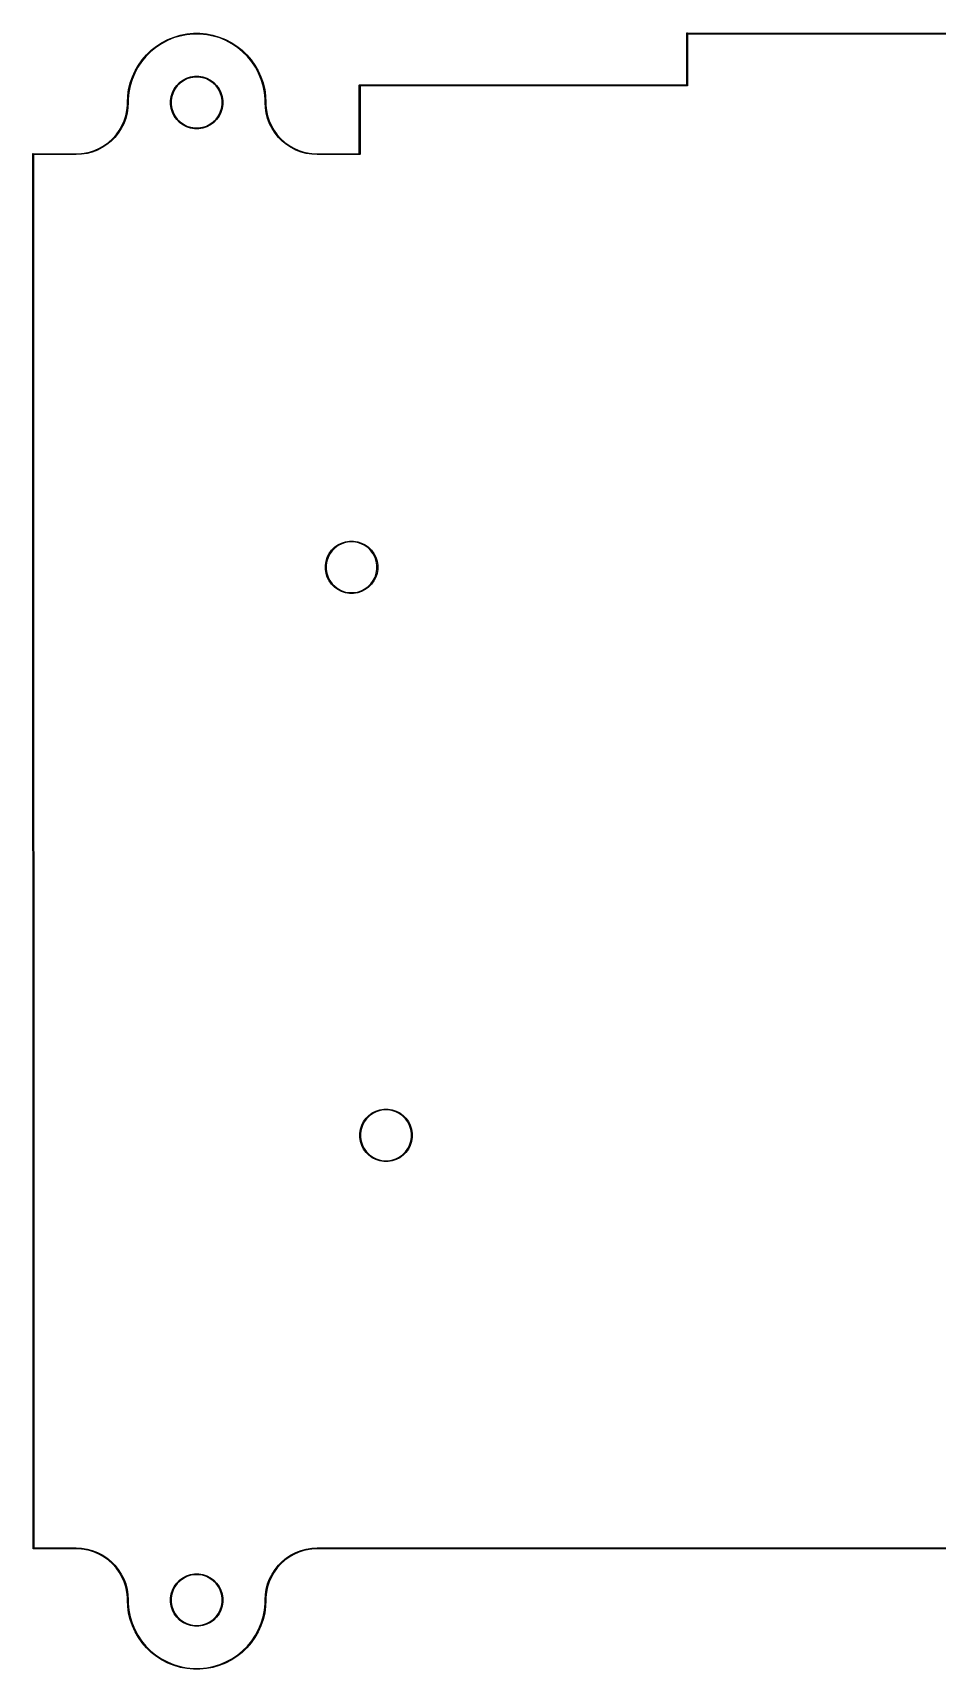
# Model space of a CAD drawing. Header units: millimetres. Extents: x 65 to 170, y -149 to -48.
# Drawn here: x 65 to 117.5, y -143.5 to -48.4 of the extents above; entities that cross this region are included whole.
import ezdxf

# ---------------------------------------------------------------- set-up
doc = ezdxf.new("R2010")
doc.units = ezdxf.units.MM
doc.layers.add('Edge.Cuts', color=254, linetype='CONTINUOUS', true_color=0xd0d2cd)

msp = doc.modelspace()

# ---------------------------------------------------------------- linework, layer by layer
at = {"layer": 'Edge.Cuts', "linetype": 'CONTINUOUS'}
for p, q in [((73.927183, -48.515969), (74.308483, -48.479559)), ((74.308483, -48.479559), (74.691517, -48.479559)), ((74.691517, -48.479559), (75.072817, -48.515969)), ((102.975, -48.47), (102.976903, -48.460433)), ((102.975, -51.475), (102.975, -48.47)), ((102.976903, -48.460433), (102.990433, -48.446903)), ((102.990433, -48.446903), (103.009567, -48.446903)), ((103.009567, -48.446903), (103.023097, -48.460433)), ((103.023097, -48.460433), (103.025, -48.47)), ((103.025, -48.47), (103.025, -48.475)), ((103.025, -48.475), (122.022325, -48.475)), ((72.129239, -49.303399), (71.827334, -49.551167)), ((71.864186, -49.458108), (72.165271, -49.221332)), ((72.453977, -49.086417), (72.129239, -49.303399)), ((72.165271, -49.221332), (72.4875, -49.014248)), ((72.798419, -48.902309), (72.453977, -49.086417)), ((72.4875, -49.014248), (72.827955, -48.838731)), ((73.159248, -48.752849), (72.798419, -48.902309)), ((72.827955, -48.838731), (73.183551, -48.696372)), ((73.532989, -48.639475), (73.159248, -48.752849)), ((73.183551, -48.696372), (73.55107, -48.588458)), ((73.916043, -48.563281), (73.532989, -48.639475)), ((73.55107, -48.588458), (73.927183, -48.515969)), ((74.304721, -48.525), (73.916043, -48.563281)), ((74.695279, -48.525), (74.304721, -48.525)), ((75.083957, -48.563281), (74.695279, -48.525)), ((75.072817, -48.515969), (75.44893, -48.588458)), ((75.467011, -48.639475), (75.083957, -48.563281)), ((75.44893, -48.588458), (75.816449, -48.696372)), ((75.840752, -48.752849), (75.467011, -48.639475)), ((75.816449, -48.696372), (76.172045, -48.838731)), ((76.201581, -48.902309), (75.840752, -48.752849)), ((76.172045, -48.838731), (76.5125, -49.014248)), ((76.546023, -49.086417), (76.201581, -48.902309)), ((76.5125, -49.014248), (76.834729, -49.221332)), ((76.870761, -49.303399), (76.546023, -49.086417)), ((76.834729, -49.221332), (77.135814, -49.458108)), ((77.172666, -49.551167), (76.870761, -49.303399)), ((103.025, -48.525), (103.025, -51.5)), ((122.01486, -48.525), (103.025, -48.525)), ((70.922437, -50.655638), (71.113955, -50.323921)), ((71.303399, -50.129239), (71.086417, -50.453977)), ((71.113955, -50.323921), (71.336136, -50.01191)), ((71.551167, -49.827334), (71.303399, -50.129239)), ((71.336136, -50.01191), (71.58697, -49.722432)), ((71.827334, -49.551167), (71.551167, -49.827334)), ((71.58697, -49.722432), (71.864186, -49.458108)), ((77.135814, -49.458108), (77.41303, -49.722432)), ((77.448833, -49.827334), (77.172666, -49.551167)), ((77.41303, -49.722432), (77.663864, -50.01191)), ((77.696601, -50.129239), (77.448833, -49.827334)), ((77.663864, -50.01191), (77.886045, -50.323921)), ((77.913583, -50.453977), (77.696601, -50.129239)), ((77.886045, -50.323921), (78.077563, -50.655638)), ((70.638041, -51.366026), (70.763319, -51.004059)), ((70.752849, -51.159248), (70.639475, -51.532989)), ((70.902309, -50.798419), (70.752849, -51.159248)), ((70.763319, -51.004059), (70.922437, -50.655638)), ((71.086417, -50.453977), (70.902309, -50.798419)), ((73.509592, -51.340381), (73.70319, -51.199724)), ((73.726932, -51.238467), (73.539102, -51.374933)), ((73.70319, -51.199724), (73.916408, -51.091084)), ((73.933797, -51.133064), (73.726932, -51.238467)), ((73.916408, -51.091084), (74.143996, -51.017136)), ((74.154603, -51.061319), (73.933797, -51.133064)), ((74.143996, -51.017136), (74.38035, -50.979701)), ((74.383915, -51.025), (74.154603, -51.061319)), ((74.38035, -50.979701), (74.61965, -50.979701)), ((74.616085, -51.025), (74.383915, -51.025)), ((74.845397, -51.061319), (74.616085, -51.025)), ((74.61965, -50.979701), (74.856004, -51.017136)), ((75.066203, -51.133064), (74.845397, -51.061319)), ((74.856004, -51.017136), (75.083592, -51.091084)), ((75.273068, -51.238467), (75.066203, -51.133064)), ((75.083592, -51.091084), (75.29681, -51.199724)), ((75.460898, -51.374933), (75.273068, -51.238467)), ((75.29681, -51.199724), (75.490408, -51.340381)), ((78.097691, -50.798419), (77.913583, -50.453977)), ((78.077563, -50.655638), (78.236681, -51.004059)), ((78.247151, -51.159248), (78.097691, -50.798419)), ((78.236681, -51.004059), (78.361959, -51.366026)), ((78.360525, -51.532989), (78.247151, -51.159248)), ((70.475, -52.5), (70.493226, -52.117399)), ((70.493226, -52.117399), (70.547737, -51.738264)), ((70.563281, -51.916043), (70.525, -52.304721)), ((70.547737, -51.738264), (70.638041, -51.366026)), ((70.639475, -51.532989), (70.563281, -51.916043)), ((72.979701, -52.38035), (73.017136, -52.143996)), ((73.017136, -52.143996), (73.091084, -51.916408)), ((73.061319, -52.154603), (73.025, -52.383915)), ((73.133064, -51.933797), (73.061319, -52.154603)), ((73.091084, -51.916408), (73.199724, -51.70319)), ((73.238467, -51.726932), (73.133064, -51.933797)), ((73.199724, -51.70319), (73.340381, -51.509592)), ((73.374933, -51.539102), (73.238467, -51.726932)), ((73.340381, -51.509592), (73.509592, -51.340381)), ((73.539102, -51.374933), (73.374933, -51.539102)), ((75.625067, -51.539102), (75.460898, -51.374933)), ((75.490408, -51.340381), (75.659619, -51.509592)), ((75.761533, -51.726932), (75.625067, -51.539102)), ((75.659619, -51.509592), (75.800276, -51.70319)), ((75.866936, -51.933797), (75.761533, -51.726932)), ((75.800276, -51.70319), (75.908916, -51.916408)), ((75.938681, -52.154603), (75.866936, -51.933797)), ((75.908916, -51.916408), (75.982864, -52.143996)), ((75.975, -52.383915), (75.938681, -52.154603)), ((75.982864, -52.143996), (76.020299, -52.38035)), ((78.436719, -51.916043), (78.360525, -51.532989)), ((78.361959, -51.366026), (78.452263, -51.738264)), ((78.475, -52.304721), (78.436719, -51.916043)), ((78.452263, -51.738264), (78.506774, -52.117399)), ((78.506774, -52.117399), (78.525, -52.5)), ((83.945, -51.5), (83.946903, -51.490433)), ((83.945, -55.475), (83.945, -51.5)), ((83.946903, -51.490433), (83.960433, -51.476903)), ((83.960433, -51.476903), (83.97, -51.475)), ((83.97, -51.475), (102.975, -51.475)), ((103, -51.525), (83.995, -51.525)), ((83.995, -51.525), (83.995, -55.5)), ((103.009567, -51.523097), (103, -51.525)), ((103.023097, -51.509567), (103.009567, -51.523097)), ((103.025, -51.5), (103.023097, -51.509567)), ((70.458896, -53.128933), (70.376946, -53.434776)), ((70.377573, -53.271043), (70.442405, -52.966031)), ((70.442405, -52.966031), (70.475, -52.655913)), ((70.508429, -52.816199), (70.458896, -53.128933)), ((70.475, -52.655913), (70.475, -52.5)), ((70.525, -52.5), (70.508429, -52.816199)), ((70.525, -52.304721), (70.525, -52.5)), ((72.979701, -52.383915), (72.979701, -52.38035)), ((72.979701, -52.61965), (72.979701, -52.383915)), ((73.017136, -52.856004), (72.979701, -52.61965)), ((73.091084, -53.083592), (73.017136, -52.856004)), ((73.025, -52.383915), (73.025, -52.616085)), ((73.025, -52.616085), (73.061319, -52.845397)), ((73.061319, -52.845397), (73.133064, -53.066203)), ((73.199724, -53.29681), (73.091084, -53.083592)), ((73.133064, -53.066203), (73.238467, -53.273068)), ((75.761533, -53.273068), (75.866936, -53.066203)), ((75.908916, -53.083592), (75.800276, -53.29681)), ((75.866936, -53.066203), (75.938681, -52.845397)), ((75.982864, -52.856004), (75.908916, -53.083592)), ((75.938681, -52.845397), (75.975, -52.616085)), ((75.975, -52.616085), (75.975, -52.383915)), ((76.020299, -52.61965), (75.982864, -52.856004)), ((76.020299, -52.38035), (76.020299, -52.61965)), ((78.475, -52.5), (78.475, -52.304721)), ((78.491571, -52.816199), (78.475, -52.5)), ((78.541104, -53.128933), (78.491571, -52.816199)), ((78.525, -52.5), (78.525, -52.655913)), ((78.525, -52.655913), (78.557595, -52.966031)), ((78.623054, -53.434776), (78.541104, -53.128933)), ((78.557595, -52.966031), (78.622427, -53.271043)), ((69.815182, -54.374797), (69.998469, -54.122525)), ((70.119726, -54.0125), (69.947276, -54.27805)), ((69.998469, -54.122525), (70.154382, -53.852475)), ((70.263475, -53.730378), (70.119726, -54.0125)), ((70.154382, -53.852475), (70.281213, -53.567608)), ((70.376946, -53.434776), (70.263475, -53.730378)), ((70.281213, -53.567608), (70.377573, -53.271043)), ((73.340381, -53.490408), (73.199724, -53.29681)), ((73.238467, -53.273068), (73.374933, -53.460898)), ((73.509592, -53.659619), (73.340381, -53.490408)), ((73.374933, -53.460898), (73.539102, -53.625067)), ((73.70319, -53.800276), (73.509592, -53.659619)), ((73.539102, -53.625067), (73.726932, -53.761533)), ((73.916408, -53.908916), (73.70319, -53.800276)), ((73.726932, -53.761533), (73.933797, -53.866936)), ((74.143996, -53.982864), (73.916408, -53.908916)), ((73.933797, -53.866936), (74.154603, -53.938681)), ((74.38035, -54.020299), (74.143996, -53.982864)), ((74.154603, -53.938681), (74.383915, -53.975)), ((74.61965, -54.020299), (74.38035, -54.020299)), ((74.383915, -53.975), (74.616085, -53.975)), ((74.616085, -53.975), (74.845397, -53.938681)), ((74.856004, -53.982864), (74.61965, -54.020299)), ((74.845397, -53.938681), (75.066203, -53.866936)), ((75.083592, -53.908916), (74.856004, -53.982864)), ((75.066203, -53.866936), (75.273068, -53.761533)), ((75.29681, -53.800276), (75.083592, -53.908916)), ((75.273068, -53.761533), (75.460898, -53.625067)), ((75.490408, -53.659619), (75.29681, -53.800276)), ((75.460898, -53.625067), (75.625067, -53.460898)), ((75.659619, -53.490408), (75.490408, -53.659619)), ((75.625067, -53.460898), (75.761533, -53.273068)), ((75.800276, -53.29681), (75.659619, -53.490408)), ((78.622427, -53.271043), (78.718787, -53.567608)), ((78.736525, -53.730378), (78.623054, -53.434776)), ((78.718787, -53.567608), (78.845618, -53.852475)), ((78.880274, -54.0125), (78.736525, -53.730378)), ((78.845618, -53.852475), (79.001531, -54.122525)), ((79.052724, -54.27805), (78.880274, -54.0125)), ((79.001531, -54.122525), (79.184818, -54.374797)), ((69.0125, -55.119726), (68.730378, -55.263475)), ((68.852475, -55.154382), (69.122525, -54.998469)), ((69.27805, -54.947276), (69.0125, -55.119726)), ((69.122525, -54.998469), (69.374797, -54.815182)), ((69.52412, -54.748013), (69.27805, -54.947276)), ((69.374797, -54.815182), (69.606529, -54.606529)), ((69.748013, -54.52412), (69.52412, -54.748013)), ((69.606529, -54.606529), (69.815182, -54.374797)), ((69.947276, -54.27805), (69.748013, -54.52412)), ((79.251987, -54.52412), (79.052724, -54.27805)), ((79.184818, -54.374797), (79.393471, -54.606529)), ((79.47588, -54.748013), (79.251987, -54.52412)), ((79.393471, -54.606529), (79.625203, -54.815182)), ((79.72195, -54.947276), (79.47588, -54.748013)), ((79.625203, -54.815182), (79.877475, -54.998469)), ((79.9875, -55.119726), (79.72195, -54.947276)), ((79.877475, -54.998469), (80.147525, -55.154382)), ((80.269622, -55.263475), (79.9875, -55.119726)), ((64.975, -55.490006), (64.976901, -55.480439)), ((64.995, -136.500006), (64.975, -55.490006)), ((64.976901, -55.480439), (64.97694, -55.480399)), ((64.97694, -55.480399), (64.976941, -55.480341)), ((64.976941, -55.480341), (64.983728, -55.473607)), ((64.983728, -55.473607), (64.990427, -55.466905)), ((64.990427, -55.466905), (64.990484, -55.466904)), ((64.990484, -55.466904), (64.990525, -55.466865)), ((64.990525, -55.466865), (65.0001, -55.465)), ((65.0001, -55.465), (67.5001, -55.475)), ((67.4999, -55.525), (65.025006, -55.5151)), ((65.025006, -55.5151), (65.044994, -136.475)), ((67.499962, -55.524987), (67.4999, -55.525)), ((67.5, -55.525), (67.499962, -55.524987)), ((67.816199, -55.508429), (67.5, -55.525)), ((67.5001, -55.475), (67.655913, -55.475)), ((67.655913, -55.475), (67.966031, -55.442405)), ((68.128933, -55.458896), (67.816199, -55.508429)), ((67.966031, -55.442405), (68.271043, -55.377573)), ((68.434776, -55.376946), (68.128933, -55.458896)), ((68.271043, -55.377573), (68.567608, -55.281213)), ((68.730378, -55.263475), (68.434776, -55.376946)), ((68.567608, -55.281213), (68.852475, -55.154382)), ((80.147525, -55.154382), (80.432392, -55.281213)), ((80.565224, -55.376946), (80.269622, -55.263475)), ((80.432392, -55.281213), (80.728957, -55.377573)), ((80.871067, -55.458896), (80.565224, -55.376946)), ((80.728957, -55.377573), (81.033969, -55.442405)), ((81.183801, -55.508429), (80.871067, -55.458896)), ((81.033969, -55.442405), (81.344087, -55.475)), ((81.5, -55.525), (81.183801, -55.508429)), ((81.344087, -55.475), (81.5, -55.475)), ((81.5, -55.475), (83.945, -55.475)), ((83.97, -55.525), (81.5, -55.525)), ((83.979567, -55.523097), (83.97, -55.525)), ((83.993097, -55.509567), (83.979567, -55.523097)), ((83.995, -55.5), (83.993097, -55.509567)), ((82.091084, -78.916408), (82.199724, -78.70319)), ((82.238467, -78.726932), (82.133064, -78.933797)), ((82.199724, -78.70319), (82.340381, -78.509592)), ((82.374933, -78.539102), (82.238467, -78.726932)), ((82.340381, -78.509592), (82.509592, -78.340381)), ((82.539102, -78.374933), (82.374933, -78.539102)), ((82.509592, -78.340381), (82.70319, -78.199724)), ((82.726932, -78.238467), (82.539102, -78.374933)), ((82.70319, -78.199724), (82.916408, -78.091084)), ((82.933797, -78.133064), (82.726932, -78.238467)), ((82.916408, -78.091084), (83.143996, -78.017136)), ((83.154603, -78.061319), (82.933797, -78.133064)), ((83.143996, -78.017136), (83.38035, -77.979701)), ((83.383915, -78.025), (83.154603, -78.061319)), ((83.38035, -77.979701), (83.61965, -77.979701)), ((83.616085, -78.025), (83.383915, -78.025)), ((83.845397, -78.061319), (83.616085, -78.025)), ((83.61965, -77.979701), (83.856004, -78.017136)), ((84.066203, -78.133064), (83.845397, -78.061319)), ((83.856004, -78.017136), (84.083592, -78.091084)), ((84.273068, -78.238467), (84.066203, -78.133064)), ((84.083592, -78.091084), (84.29681, -78.199724)), ((84.460898, -78.374933), (84.273068, -78.238467)), ((84.29681, -78.199724), (84.490408, -78.340381)), ((84.625067, -78.539102), (84.460898, -78.374933)), ((84.490408, -78.340381), (84.659619, -78.509592)), ((84.761533, -78.726932), (84.625067, -78.539102)), ((84.659619, -78.509592), (84.800276, -78.70319)), ((84.866936, -78.933797), (84.761533, -78.726932)), ((84.800276, -78.70319), (84.908916, -78.916408)), ((81.979701, -79.38035), (82.017136, -79.143996)), ((81.979701, -79.383915), (81.979701, -79.38035)), ((81.979701, -79.61965), (81.979701, -79.383915)), ((82.017136, -79.856004), (81.979701, -79.61965)), ((82.017136, -79.143996), (82.091084, -78.916408)), ((82.091084, -80.083592), (82.017136, -79.856004)), ((82.061319, -79.154603), (82.025, -79.383915)), ((82.025, -79.383915), (82.025, -79.616085)), ((82.025, -79.616085), (82.061319, -79.845397)), ((82.133064, -78.933797), (82.061319, -79.154603)), ((82.061319, -79.845397), (82.133064, -80.066203)), ((84.938681, -79.154603), (84.866936, -78.933797)), ((84.866936, -80.066203), (84.938681, -79.845397)), ((84.908916, -78.916408), (84.982864, -79.143996)), ((84.982864, -79.856004), (84.908916, -80.083592)), ((84.975, -79.383915), (84.938681, -79.154603)), ((84.938681, -79.845397), (84.975, -79.616085)), ((84.975, -79.616085), (84.975, -79.383915)), ((84.982864, -79.143996), (85.020299, -79.38035)), ((85.020299, -79.61965), (84.982864, -79.856004)), ((85.020299, -79.38035), (85.020299, -79.61965)), ((82.199724, -80.29681), (82.091084, -80.083592)), ((82.133064, -80.066203), (82.238467, -80.273068)), ((82.340381, -80.490408), (82.199724, -80.29681)), ((82.238467, -80.273068), (82.374933, -80.460898)), ((82.509592, -80.659619), (82.340381, -80.490408)), ((82.374933, -80.460898), (82.539102, -80.625067)), ((82.70319, -80.800276), (82.509592, -80.659619)), ((82.539102, -80.625067), (82.726932, -80.761533)), ((82.916408, -80.908916), (82.70319, -80.800276)), ((82.726932, -80.761533), (82.933797, -80.866936)), ((84.066203, -80.866936), (84.273068, -80.761533)), ((84.29681, -80.800276), (84.083592, -80.908916)), ((84.273068, -80.761533), (84.460898, -80.625067)), ((84.490408, -80.659619), (84.29681, -80.800276)), ((84.460898, -80.625067), (84.625067, -80.460898)), ((84.659619, -80.490408), (84.490408, -80.659619)), ((84.625067, -80.460898), (84.761533, -80.273068)), ((84.800276, -80.29681), (84.659619, -80.490408)), ((84.761533, -80.273068), (84.866936, -80.066203)), ((84.908916, -80.083592), (84.800276, -80.29681)), ((83.143996, -80.982864), (82.916408, -80.908916)), ((82.933797, -80.866936), (83.154603, -80.938681)), ((83.38035, -81.020299), (83.143996, -80.982864)), ((83.154603, -80.938681), (83.383915, -80.975)), ((83.61965, -81.020299), (83.38035, -81.020299)), ((83.383915, -80.975), (83.616085, -80.975)), ((83.616085, -80.975), (83.845397, -80.938681)), ((83.856004, -80.982864), (83.61965, -81.020299)), ((83.845397, -80.938681), (84.066203, -80.866936)), ((84.083592, -80.908916), (83.856004, -80.982864)), ((84.509592, -111.340381), (84.70319, -111.199724)), ((84.70319, -111.199724), (84.916408, -111.091084)), ((84.933797, -111.133064), (84.726932, -111.238467)), ((84.916408, -111.091084), (85.143996, -111.017136)), ((85.154603, -111.061319), (84.933797, -111.133064)), ((85.143996, -111.017136), (85.38035, -110.979701)), ((85.383915, -111.025), (85.154603, -111.061319)), ((85.38035, -110.979701), (85.61965, -110.979701)), ((85.616085, -111.025), (85.383915, -111.025)), ((85.845397, -111.061319), (85.616085, -111.025)), ((85.61965, -110.979701), (85.856004, -111.017136)), ((86.066203, -111.133064), (85.845397, -111.061319)), ((85.856004, -111.017136), (86.083592, -111.091084)), ((86.273068, -111.238467), (86.066203, -111.133064)), ((86.083592, -111.091084), (86.29681, -111.199724)), ((86.29681, -111.199724), (86.490408, -111.340381)), ((83.979701, -112.38035), (84.017136, -112.143996)), ((84.017136, -112.143996), (84.091084, -111.916408)), ((84.061319, -112.154603), (84.025, -112.383915)), ((84.133064, -111.933797), (84.061319, -112.154603)), ((84.091084, -111.916408), (84.199724, -111.70319)), ((84.238467, -111.726932), (84.133064, -111.933797)), ((84.199724, -111.70319), (84.340381, -111.509592)), ((84.374933, -111.539102), (84.238467, -111.726932)), ((84.340381, -111.509592), (84.509592, -111.340381)), ((84.539102, -111.374933), (84.374933, -111.539102)), ((84.726932, -111.238467), (84.539102, -111.374933)), ((86.460898, -111.374933), (86.273068, -111.238467)), ((86.625067, -111.539102), (86.460898, -111.374933)), ((86.490408, -111.340381), (86.659619, -111.509592)), ((86.761533, -111.726932), (86.625067, -111.539102)), ((86.659619, -111.509592), (86.800276, -111.70319)), ((86.866936, -111.933797), (86.761533, -111.726932)), ((86.800276, -111.70319), (86.908916, -111.916408)), ((86.938681, -112.154603), (86.866936, -111.933797)), ((86.908916, -111.916408), (86.982864, -112.143996)), ((86.975, -112.383915), (86.938681, -112.154603)), ((86.982864, -112.143996), (87.020299, -112.38035)), ((83.979701, -112.383915), (83.979701, -112.38035)), ((83.979701, -112.61965), (83.979701, -112.383915)), ((84.017136, -112.856004), (83.979701, -112.61965)), ((84.091084, -113.083592), (84.017136, -112.856004)), ((84.025, -112.383915), (84.025, -112.616085)), ((84.025, -112.616085), (84.061319, -112.845397)), ((84.061319, -112.845397), (84.133064, -113.066203)), ((84.199724, -113.29681), (84.091084, -113.083592)), ((84.133064, -113.066203), (84.238467, -113.273068)), ((86.761533, -113.273068), (86.866936, -113.066203)), ((86.908916, -113.083592), (86.800276, -113.29681)), ((86.866936, -113.066203), (86.938681, -112.845397)), ((86.982864, -112.856004), (86.908916, -113.083592)), ((86.938681, -112.845397), (86.975, -112.616085)), ((86.975, -112.616085), (86.975, -112.383915)), ((87.020299, -112.61965), (86.982864, -112.856004)), ((87.020299, -112.38035), (87.020299, -112.61965)), ((84.340381, -113.490408), (84.199724, -113.29681)), ((84.238467, -113.273068), (84.374933, -113.460898)), ((84.509592, -113.659619), (84.340381, -113.490408)), ((84.374933, -113.460898), (84.539102, -113.625067)), ((84.70319, -113.800276), (84.509592, -113.659619)), ((84.539102, -113.625067), (84.726932, -113.761533)), ((84.916408, -113.908916), (84.70319, -113.800276)), ((84.726932, -113.761533), (84.933797, -113.866936)), ((85.143996, -113.982864), (84.916408, -113.908916)), ((84.933797, -113.866936), (85.154603, -113.938681)), ((85.38035, -114.020299), (85.143996, -113.982864)), ((85.154603, -113.938681), (85.383915, -113.975)), ((85.61965, -114.020299), (85.38035, -114.020299)), ((85.383915, -113.975), (85.616085, -113.975)), ((85.616085, -113.975), (85.845397, -113.938681)), ((85.856004, -113.982864), (85.61965, -114.020299)), ((85.845397, -113.938681), (86.066203, -113.866936)), ((86.083592, -113.908916), (85.856004, -113.982864)), ((86.066203, -113.866936), (86.273068, -113.761533)), ((86.29681, -113.800276), (86.083592, -113.908916)), ((86.273068, -113.761533), (86.460898, -113.625067)), ((86.490408, -113.659619), (86.29681, -113.800276)), ((86.460898, -113.625067), (86.625067, -113.460898)), ((86.659619, -113.490408), (86.490408, -113.659619)), ((86.625067, -113.460898), (86.761533, -113.273068)), ((86.800276, -113.29681), (86.659619, -113.490408)), ((64.996903, -136.509561), (64.995, -136.500006)), ((64.996903, -136.509567), (64.996903, -136.509561)), ((64.996904, -136.509568), (64.996903, -136.509567)), ((64.996905, -136.509572), (64.996904, -136.509568)), ((65.002705, -136.515369), (64.996905, -136.509572)), ((65.010433, -136.523097), (65.002705, -136.515369)), ((65.010437, -136.523097), (65.010433, -136.523097)), ((65.010439, -136.523099), (65.010437, -136.523097)), ((65.010443, -136.523098), (65.010439, -136.523099)), ((65.02, -136.525), (65.010443, -136.523098)), ((67.500003, -136.525), (65.02, -136.525)), ((65.044994, -136.475), (67.500003, -136.475)), ((67.500003, -136.475), (67.816201, -136.491571)), ((67.655916, -136.525), (67.500003, -136.525)), ((67.966034, -136.557595), (67.655916, -136.525)), ((67.816201, -136.491571), (68.128936, -136.541104)), ((68.271046, -136.622427), (67.966034, -136.557595)), ((68.128936, -136.541104), (68.434779, -136.623054)), ((68.56761, -136.718787), (68.271046, -136.622427)), ((68.434779, -136.623054), (68.730381, -136.736525)), ((68.852478, -136.845618), (68.56761, -136.718787)), ((68.730381, -136.736525), (69.012502, -136.880273)), ((69.122527, -137.001531), (68.852478, -136.845618)), ((69.012502, -136.880273), (69.278052, -137.052723)), ((79.721954, -137.052723), (79.987504, -136.880273)), ((80.147529, -136.845617), (79.87748, -137.00153)), ((79.987504, -136.880273), (80.269626, -136.736525)), ((80.432396, -136.718786), (80.147529, -136.845617)), ((80.269626, -136.736525), (80.565228, -136.623054)), ((80.728961, -136.622427), (80.432396, -136.718786)), ((80.565228, -136.623054), (80.871071, -136.541103)), ((81.033973, -136.557594), (80.728961, -136.622427)), ((80.871071, -136.541103), (81.183805, -136.491571)), ((81.344091, -136.525), (81.033973, -136.557594)), ((81.183805, -136.491571), (81.500004, -136.475)), ((81.500004, -136.525), (81.344091, -136.525)), ((81.500004, -136.475), (131.98, -136.475)), ((131.955, -136.525), (81.500004, -136.525)), ((69.3748, -137.184817), (69.122527, -137.001531)), ((69.278052, -137.052723), (69.524122, -137.251987)), ((69.606532, -137.39347), (69.3748, -137.184817)), ((69.524122, -137.251987), (69.748015, -137.475879)), ((69.815184, -137.625202), (69.606532, -137.39347)), ((69.748015, -137.475879), (69.947278, -137.721949)), ((69.998471, -137.877474), (69.815184, -137.625202)), ((69.947278, -137.721949), (70.119729, -137.987499)), ((78.880277, -137.987499), (79.052728, -137.721949)), ((79.184822, -137.625201), (79.001535, -137.877474)), ((79.052728, -137.721949), (79.251991, -137.475879)), ((79.393475, -137.393469), (79.184822, -137.625201)), ((79.251991, -137.475879), (79.475884, -137.251986)), ((79.625207, -137.184817), (79.393475, -137.393469)), ((79.475884, -137.251986), (79.721954, -137.052723)), ((79.87748, -137.00153), (79.625207, -137.184817)), ((70.154384, -138.147524), (69.998471, -137.877474)), ((70.119729, -137.987499), (70.263477, -138.26962)), ((70.281216, -138.432391), (70.154384, -138.147524)), ((70.263477, -138.26962), (70.376948, -138.565222)), ((70.377576, -138.728955), (70.281216, -138.432391)), ((70.376948, -138.565222), (70.458899, -138.871066)), ((70.442408, -139.033967), (70.377576, -138.728955)), ((73.091087, -138.916408), (73.199727, -138.70319)), ((73.23847, -138.726932), (73.133067, -138.933797)), ((73.199727, -138.70319), (73.340384, -138.509592)), ((73.374936, -138.539102), (73.23847, -138.726932)), ((73.340384, -138.509592), (73.509595, -138.340381)), ((73.539105, -138.374933), (73.374936, -138.539102)), ((73.509595, -138.340381), (73.703193, -138.199724)), ((73.726935, -138.238467), (73.539105, -138.374933)), ((73.703193, -138.199724), (73.916411, -138.091084)), ((73.9338, -138.133064), (73.726935, -138.238467)), ((73.916411, -138.091084), (74.143999, -138.017136)), ((74.154606, -138.061319), (73.9338, -138.133064)), ((74.143999, -138.017136), (74.380353, -137.979701)), ((74.383918, -138.025), (74.154606, -138.061319)), ((74.380353, -137.979701), (74.619653, -137.979701)), ((74.616088, -138.025), (74.383918, -138.025)), ((74.8454, -138.061319), (74.616088, -138.025)), ((74.619653, -137.979701), (74.856007, -138.017136)), ((75.066206, -138.133064), (74.8454, -138.061319)), ((74.856007, -138.017136), (75.083595, -138.091084)), ((75.273071, -138.238467), (75.066206, -138.133064)), ((75.083595, -138.091084), (75.296813, -138.199724)), ((75.460901, -138.374933), (75.273071, -138.238467)), ((75.296813, -138.199724), (75.490411, -138.340381)), ((75.62507, -138.539102), (75.460901, -138.374933)), ((75.490411, -138.340381), (75.659622, -138.509592)), ((75.761536, -138.726932), (75.62507, -138.539102)), ((75.659622, -138.509592), (75.800279, -138.70319)), ((75.866939, -138.933797), (75.761536, -138.726932)), ((75.800279, -138.70319), (75.908919, -138.916408)), ((78.541107, -138.871065), (78.623058, -138.565222)), ((78.622431, -138.728955), (78.557598, -139.033967)), ((78.71879, -138.432391), (78.622431, -138.728955)), ((78.623058, -138.565222), (78.736529, -138.26962)), ((78.845622, -138.147523), (78.71879, -138.432391)), ((78.736529, -138.26962), (78.880277, -137.987499)), ((79.001535, -137.877474), (78.845622, -138.147523)), ((70.475003, -139.344085), (70.442408, -139.033967)), ((70.458899, -138.871066), (70.508431, -139.1838)), ((70.475003, -139.499998), (70.475003, -139.344085)), ((70.493228, -139.882599), (70.475003, -139.499998)), ((70.508431, -139.1838), (70.525003, -139.499998)), ((70.525003, -139.499998), (70.525003, -139.695277)), ((70.525003, -139.695277), (70.563284, -140.083955)), ((72.979704, -139.38035), (73.017139, -139.143996)), ((72.979704, -139.383915), (72.979704, -139.38035)), ((72.979704, -139.61965), (72.979704, -139.383915)), ((73.017139, -139.856004), (72.979704, -139.61965)), ((73.017139, -139.143996), (73.091087, -138.916408)), ((73.061322, -139.154603), (73.025003, -139.383915)), ((73.025003, -139.383915), (73.025003, -139.616085)), ((73.025003, -139.616085), (73.061322, -139.845397)), ((73.133067, -138.933797), (73.061322, -139.154603)), ((75.938684, -139.154603), (75.866939, -138.933797)), ((75.908919, -138.916408), (75.982867, -139.143996)), ((75.975003, -139.383915), (75.938684, -139.154603)), ((75.938684, -139.845397), (75.975003, -139.616085)), ((75.975003, -139.616085), (75.975003, -139.383915)), ((75.982867, -139.143996), (76.020302, -139.38035)), ((76.020302, -139.61965), (75.982867, -139.856004)), ((76.020302, -139.38035), (76.020302, -139.61965)), ((78.436722, -140.083955), (78.475003, -139.695277)), ((78.475003, -139.499998), (78.491575, -139.183799)), ((78.475003, -139.695277), (78.475003, -139.499998)), ((78.491575, -139.183799), (78.541107, -138.871065)), ((78.525003, -139.499998), (78.506778, -139.882599)), ((78.557598, -139.033967), (78.525003, -139.344085)), ((78.525003, -139.344085), (78.525003, -139.499998)), ((70.547739, -140.261735), (70.493228, -139.882599)), ((70.638043, -140.633972), (70.547739, -140.261735)), ((70.563284, -140.083955), (70.639478, -140.46701)), ((70.763321, -140.99594), (70.638043, -140.633972)), ((70.639478, -140.46701), (70.752851, -140.840751)), ((73.091087, -140.083592), (73.017139, -139.856004)), ((73.061322, -139.845397), (73.133067, -140.066203)), ((73.199727, -140.29681), (73.091087, -140.083592)), ((73.133067, -140.066203), (73.23847, -140.273068)), ((73.340384, -140.490408), (73.199727, -140.29681)), ((73.23847, -140.273068), (73.374936, -140.460898)), ((73.509595, -140.659619), (73.340384, -140.490408)), ((73.374936, -140.460898), (73.539105, -140.625067)), ((73.703193, -140.800276), (73.509595, -140.659619)), ((73.539105, -140.625067), (73.726935, -140.761533)), ((75.273071, -140.761533), (75.460901, -140.625067)), ((75.490411, -140.659619), (75.296813, -140.800276)), ((75.460901, -140.625067), (75.62507, -140.460898)), ((75.659622, -140.490408), (75.490411, -140.659619)), ((75.62507, -140.460898), (75.761536, -140.273068)), ((75.800279, -140.29681), (75.659622, -140.490408)), ((75.761536, -140.273068), (75.866939, -140.066203)), ((75.908919, -140.083592), (75.800279, -140.29681)), ((75.866939, -140.066203), (75.938684, -139.845397)), ((75.982867, -139.856004), (75.908919, -140.083592)), ((78.361963, -140.633972), (78.236685, -140.99594)), ((78.247155, -140.840751), (78.360528, -140.46701)), ((78.360528, -140.46701), (78.436722, -140.083955)), ((78.452267, -140.261735), (78.361963, -140.633972)), ((78.506778, -139.882599), (78.452267, -140.261735)), ((70.752851, -140.840751), (70.902311, -141.20158)), ((70.922439, -141.344361), (70.763321, -140.99594)), ((70.902311, -141.20158), (71.086419, -141.546022)), ((71.113956, -141.676079), (70.922439, -141.344361)), ((71.086419, -141.546022), (71.303401, -141.87076)), ((73.916411, -140.908916), (73.703193, -140.800276)), ((73.726935, -140.761533), (73.9338, -140.866936)), ((74.143999, -140.982864), (73.916411, -140.908916)), ((73.9338, -140.866936), (74.154606, -140.938681)), ((74.380353, -141.020299), (74.143999, -140.982864)), ((74.154606, -140.938681), (74.383918, -140.975)), ((74.619653, -141.020299), (74.380353, -141.020299)), ((74.383918, -140.975), (74.616088, -140.975)), ((74.616088, -140.975), (74.8454, -140.938681)), ((74.856007, -140.982864), (74.619653, -141.020299)), ((74.8454, -140.938681), (75.066206, -140.866936)), ((75.083595, -140.908916), (74.856007, -140.982864)), ((75.066206, -140.866936), (75.273071, -140.761533)), ((75.296813, -140.800276), (75.083595, -140.908916)), ((77.696605, -141.87076), (77.913587, -141.546022)), ((78.077567, -141.344361), (77.88605, -141.676079)), ((77.913587, -141.546022), (78.097695, -141.20158)), ((78.236685, -140.99594), (78.077567, -141.344361)), ((78.097695, -141.20158), (78.247155, -140.840751)), ((71.336138, -141.98809), (71.113956, -141.676079)), ((71.303401, -141.87076), (71.551169, -142.172666)), ((71.586972, -142.277568), (71.336138, -141.98809)), ((71.551169, -142.172666), (71.827336, -142.448833)), ((71.864188, -142.541892), (71.586972, -142.277568)), ((71.827336, -142.448833), (72.129242, -142.696601)), ((72.165273, -142.778669), (71.864188, -142.541892)), ((77.135818, -142.541892), (76.834733, -142.778669)), ((76.870764, -142.696601), (77.17267, -142.448833)), ((77.413034, -142.277568), (77.135818, -142.541892)), ((77.17267, -142.448833), (77.448837, -142.172666)), ((77.663868, -141.98809), (77.413034, -142.277568)), ((77.448837, -142.172666), (77.696605, -141.87076)), ((77.88605, -141.676079), (77.663868, -141.98809)), ((72.129242, -142.696601), (72.453979, -142.913584)), ((72.487502, -142.985753), (72.165273, -142.778669)), ((72.453979, -142.913584), (72.798421, -143.097692)), ((72.827957, -143.161269), (72.487502, -142.985753)), ((72.798421, -143.097692), (73.15925, -143.247152)), ((73.183554, -143.303629), (72.827957, -143.161269)), ((73.15925, -143.247152), (73.532991, -143.360525)), ((73.551073, -143.411542), (73.183554, -143.303629)), ((73.532991, -143.360525), (73.916046, -143.43672)), ((73.927186, -143.484032), (73.551073, -143.411542)), ((73.916046, -143.43672), (74.304724, -143.475001)), ((74.308486, -143.520442), (73.927186, -143.484032)), ((74.304724, -143.475001), (74.695282, -143.475001)), ((74.69152, -143.520442), (74.308486, -143.520442)), ((75.07282, -143.484032), (74.69152, -143.520442)), ((74.695282, -143.475001), (75.08396, -143.43672)), ((75.448933, -143.411542), (75.07282, -143.484032)), ((75.08396, -143.43672), (75.467015, -143.360525)), ((75.816452, -143.303629), (75.448933, -143.411542)), ((75.467015, -143.360525), (75.840756, -143.247152)), ((76.172049, -143.161269), (75.816452, -143.303629)), ((75.840756, -143.247152), (76.201585, -143.097692)), ((76.512504, -142.985753), (76.172049, -143.161269)), ((76.201585, -143.097692), (76.546027, -142.913584)), ((76.834733, -142.778669), (76.512504, -142.985753)), ((76.546027, -142.913584), (76.870764, -142.696601))]:
    msp.add_line(p, q, dxfattribs=at)

doc.saveas('drawing.dxf')
